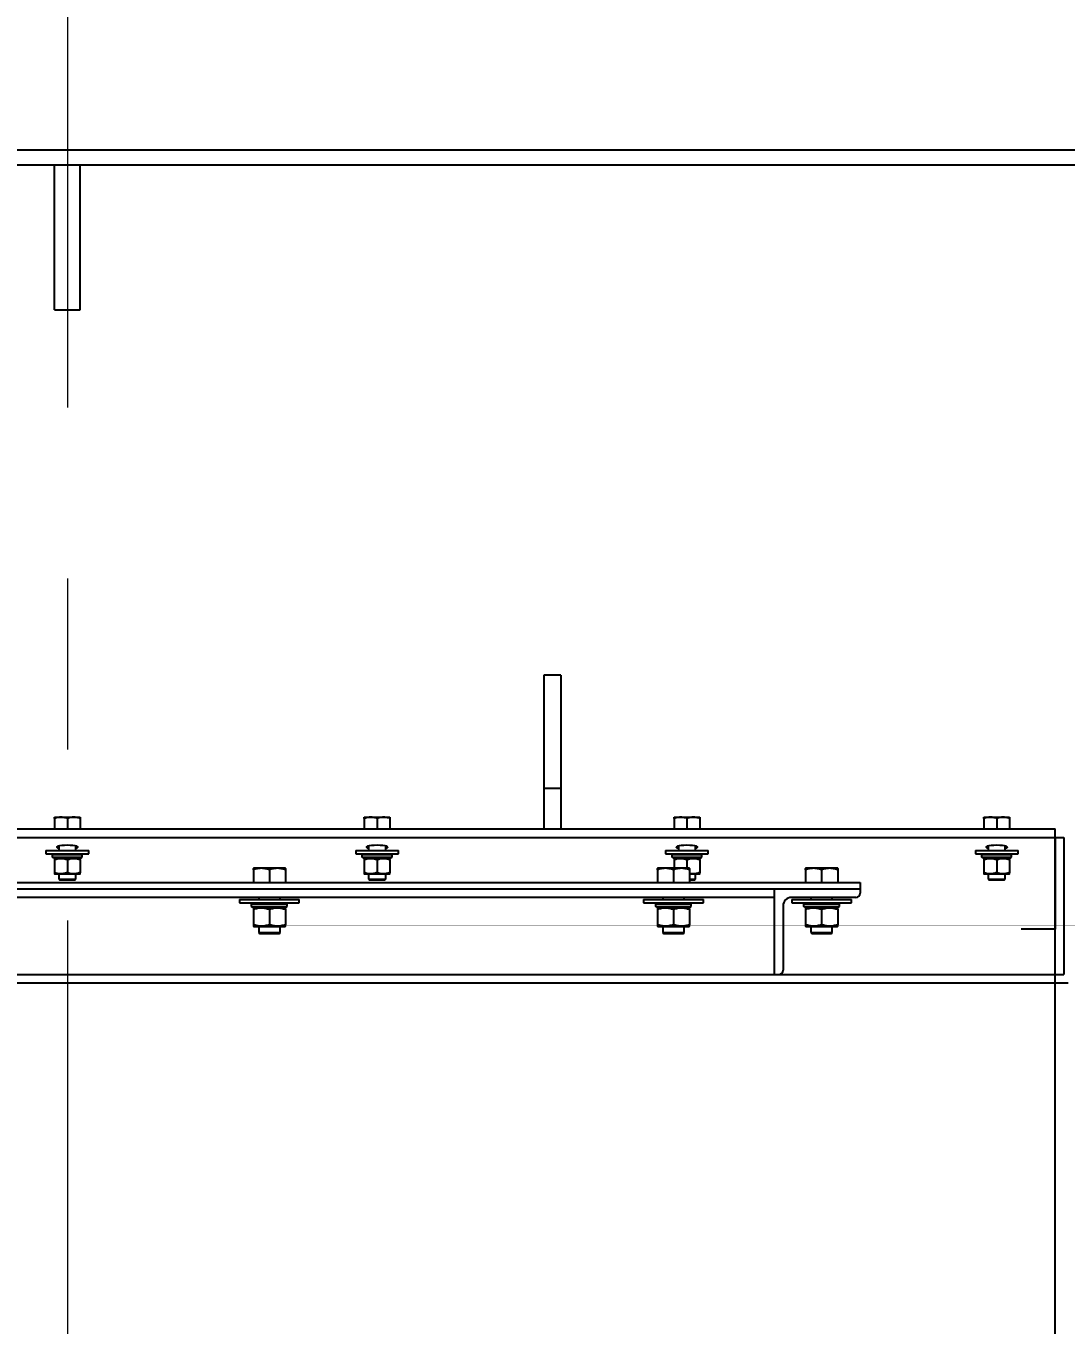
# Model space of a CAD drawing. Header units: millimetres. Extents: x 1293 to 41893, y 1011 to 26911.
# Drawn here: x 24500 to 25014, y 8007 to 8650 of the extents above; entities that cross this region are included whole.
import ezdxf

# ---------------------------------------------------------------- set-up
doc = ezdxf.new("R2010")
doc.units = ezdxf.units.MM
doc.header["$LTSCALE"] = 50
doc.linetypes.add('CENTERX2', pattern=[20.32, 12.7, -2.54, 2.54, -2.54])
doc.layers.add('CAPA_1', color=7, linetype='Continuous')
doc.styles.add('SLDTEXTSTYLE0', font='TXT', dxfattribs={"width": 0.75})
doc.dimstyles.new('SLDDIMSTYLE0', dxfattribs={"dimtxt": 100, "dimasz": 100, "dimexe": 0, "dimexo": 0.0625, "dimgap": 25, "dimtad": 2, "dimdec": 0, "dimlfac": 1.5, "dimrnd": 1e-09, "dimzin": 12, "dimdsep": 46, "dimtxsty": 'SLDTEXTSTYLE0', "dimsah": 1, "dimcen": 0.09, "dimadec": 0, "dimazin": 3, "dimtfac": 1, "dimtdec": 0, "dimtofl": 0, "dimtmove": 0, "dimatfit": 3, "dimfxl": 1, "dimfrac": 2, "dimtolj": 1, "dimtzin": 12, "dimarcsym": 0})

# ---------------------------------------------------------------- blocks, each defined once
blk = doc.blocks.new('_D_28')
at = {"layer": 'CAPA_1', "transparency": 16777216}
for p, q in [((23097.89, 7144.96), (23097.89, 9212.28)), ((25942.46, 7144.96), (25942.46, 9212.28)), ((25942.46, 9162.28), (23097.89, 9162.28))]:
    blk.add_line(p, q, dxfattribs=at)
for points in [[(23097.89, 9162.28), (23197.89, 9146.89), (23197.89, 9177.66)], [(25942.46, 9162.28), (25842.46, 9177.66), (25842.46, 9146.89)]]:
    blk.add_solid(points, dxfattribs=at)
at = {"layer": 'CAPA_1', "transparency": 16777216, "insert": (24372.4, 9291.18), "char_height": 100, "attachment_point": 1, "style": 'SLDTEXTSTYLE0'}
blk.add_mtext('4267', dxfattribs=at)

msp = doc.modelspace()

# ---------------------------------------------------------------- linework, layer by layer
at = {"color": 7, "linetype": 'Continuous', "lineweight": 25}
for p, q in [((23539.3220298, 8588.4128505), (25504.3806965, 8588.4128505)), ((23546.7726965, 8580.9621838), (25496.9300298, 8580.9621838)), ((24513.8260298, 8509.2545872), (24513.8260298, 8580.9621838)), ((24526.5260298, 8509.2545872), (24526.5260298, 8580.9621838)), ((24513.8260298, 8509.2545872), (24526.5260298, 8509.2545872)), ((24764.4093631, 8328.4602403), (24755.9426964, 8328.4602403)), ((24755.9426964, 8328.4602403), (24755.9426964, 8252.2602403)), ((24764.4093631, 8328.4602403), (24764.4093631, 8252.2602403)), ((24764.4093631, 8272.2602403), (24755.9426964, 8272.2602403)), ((24513.8260298, 8258.0819203), (24526.5260298, 8258.0819203)), ((24513.8260298, 8257.5148853), (24513.8260298, 8252.2602403)), ((24520.1760298, 8257.5148853), (24520.1760298, 8252.2602403)), ((24526.5260298, 8257.5148853), (24526.5260298, 8252.2602403)), ((24667.1593631, 8258.0819203), (24679.8593631, 8258.0819203)), ((24667.1593631, 8257.5148853), (24667.1593631, 8252.2602403)), ((24673.5093631, 8257.5148853), (24673.5093631, 8252.2602403)), ((24679.8593631, 8257.5148853), (24679.8593631, 8252.2602403)), ((24820.4926964, 8258.0819203), (24833.1926964, 8258.0819203)), ((24820.4926964, 8257.5148853), (24820.4926964, 8252.2602403)), ((24826.8426964, 8257.5148853), (24826.8426964, 8252.2602403)), ((24833.1926964, 8257.5148853), (24833.1926964, 8252.2602403)), ((24973.8260298, 8258.0819203), (24986.5260298, 8258.0819203)), ((24973.8260298, 8257.5148853), (24973.8260298, 8252.2602403)), ((24980.1760298, 8257.5148853), (24980.1760298, 8252.2602403)), ((24986.5260298, 8257.5148853), (24986.5260298, 8252.2602403)), ((24031.1760298, 8252.2602403), (25009.1760298, 8252.2602403)), ((25009.1760298, 7831.1769069), (25009.1760298, 8252.2602403)), ((24026.9426964, 8248.0269069), (25013.4093631, 8248.0269069)), ((24515.9426964, 8243.8267995), (24515.9426964, 8241.6769069)), ((24524.4093631, 8241.6769069), (24524.4093631, 8243.8267995)), ((24669.2760298, 8243.8267995), (24669.2760298, 8241.6769069)), ((24677.7426964, 8241.6769069), (24677.7426964, 8243.8267995)), ((24822.6093631, 8243.8267995), (24822.6093631, 8241.6769069)), ((24831.0760298, 8241.6769069), (24831.0760298, 8243.8267995)), ((24975.9426964, 8243.8267995), (24975.9426964, 8241.6769069)), ((24984.4093631, 8241.6769069), (24984.4093631, 8243.8267995)), ((25013.4093631, 8248.0269069), (25013.4093631, 8180.2935736)), ((24509.5926964, 8241.6769069), (24509.5926964, 8239.9835736)), ((24509.5926964, 8241.6769069), (24530.7593631, 8241.6769069)), ((24509.5926964, 8239.9835736), (24530.7593631, 8239.9835736)), ((24512.8100298, 8239.4544069), (24513.3391964, 8239.9835736)), ((24527.5420298, 8239.4544069), (24512.8100298, 8239.4544069)), ((24512.8100298, 8238.2606069), (24512.8100298, 8239.4544069)), ((24513.3391964, 8237.7314403), (24512.8100298, 8238.2606069)), ((24512.8100298, 8238.2606069), (24527.5420298, 8238.2606069)), ((24527.0128631, 8237.7314403), (24513.3391964, 8237.7314403)), ((24513.8733511, 8237.7314403), (24513.8260298, 8237.7041193)), ((24513.8260298, 8237.1368981), (24513.8260298, 8230.6043825)), ((24520.1760298, 8237.1370843), (24520.1760298, 8230.6041962)), ((24526.5260298, 8237.7041193), (24526.4787084, 8237.7314403)), ((24526.5260298, 8237.1368981), (24526.5260298, 8230.6043825)), ((24527.5420298, 8239.4544069), (24527.0128631, 8239.9835736)), ((24527.0128631, 8237.7314403), (24527.5420298, 8238.2606069)), ((24527.5420298, 8238.2606069), (24527.5420298, 8239.4544069)), ((24530.7593631, 8239.9835736), (24530.7593631, 8241.6769069)), ((24662.9260298, 8241.6769069), (24662.9260298, 8239.9835736)), ((24662.9260298, 8241.6769069), (24684.0926964, 8241.6769069)), ((24662.9260298, 8239.9835736), (24684.0926964, 8239.9835736)), ((24666.1433631, 8239.4544069), (24666.6725298, 8239.9835736)), ((24680.8753631, 8239.4544069), (24666.1433631, 8239.4544069)), ((24666.1433631, 8238.2606069), (24666.1433631, 8239.4544069)), ((24666.6725298, 8237.7314403), (24666.1433631, 8238.2606069)), ((24666.1433631, 8238.2606069), (24680.8753631, 8238.2606069)), ((24680.3461964, 8237.7314403), (24666.6725298, 8237.7314403)), ((24667.2066844, 8237.7314403), (24667.1593631, 8237.7041193)), ((24667.1593631, 8237.1368981), (24667.1593631, 8230.6043825)), ((24673.5093631, 8237.1370843), (24673.5093631, 8230.6041962)), ((24679.8593631, 8237.7041193), (24679.8120418, 8237.7314403)), ((24679.8593631, 8237.1368981), (24679.8593631, 8230.6043825)), ((24680.8753631, 8239.4544069), (24680.3461964, 8239.9835736)), ((24680.3461964, 8237.7314403), (24680.8753631, 8238.2606069)), ((24680.8753631, 8238.2606069), (24680.8753631, 8239.4544069)), ((24684.0926964, 8239.9835736), (24684.0926964, 8241.6769069)), ((24816.2593631, 8241.6769069), (24816.2593631, 8239.9835736)), ((24816.2593631, 8241.6769069), (24837.4260298, 8241.6769069)), ((24816.2593631, 8239.9835736), (24837.4260298, 8239.9835736)), ((24819.4766964, 8239.4544069), (24820.0058631, 8239.9835736)), ((24834.2086964, 8239.4544069), (24819.4766964, 8239.4544069)), ((24819.4766964, 8238.2606069), (24819.4766964, 8239.4544069)), ((24819.4766964, 8238.2606069), (24834.2086964, 8238.2606069)), ((24820.0058631, 8237.7314403), (24819.4766964, 8238.2606069)), ((24833.6795298, 8237.7314403), (24820.0058631, 8237.7314403)), ((24820.5400178, 8237.7314403), (24820.4926964, 8237.7041193)), ((24820.4926964, 8237.1368981), (24820.4926964, 8232.9139069)), ((24826.8426964, 8237.1370843), (24826.8426964, 8232.9139069)), ((24833.1926964, 8237.7041193), (24833.1453751, 8237.7314403)), ((24833.1926964, 8237.1368981), (24833.1926964, 8230.6043825)), ((24834.2086964, 8239.4544069), (24833.6795298, 8239.9835736)), ((24833.6795298, 8237.7314403), (24834.2086964, 8238.2606069)), ((24834.2086964, 8238.2606069), (24834.2086964, 8239.4544069)), ((24837.4260298, 8239.9835736), (24837.4260298, 8241.6769069)), ((24969.5926964, 8241.6769069), (24969.5926964, 8239.9835736)), ((24969.5926964, 8241.6769069), (24990.7593631, 8241.6769069)), ((24969.5926964, 8239.9835736), (24990.7593631, 8239.9835736)), ((24972.8100298, 8239.4544069), (24973.3391964, 8239.9835736)), ((24987.5420298, 8239.4544069), (24972.8100298, 8239.4544069)), ((24972.8100298, 8238.2606069), (24972.8100298, 8239.4544069)), ((24973.3391964, 8237.7314403), (24972.8100298, 8238.2606069)), ((24972.8100298, 8238.2606069), (24987.5420298, 8238.2606069)), ((24987.0128631, 8237.7314403), (24973.3391964, 8237.7314403)), ((24973.8733511, 8237.7314403), (24973.8260298, 8237.7041193)), ((24973.8260298, 8237.1368981), (24973.8260298, 8230.6043825)), ((24980.1760298, 8237.1370843), (24980.1760298, 8230.6041962)), ((24986.5260298, 8237.7041193), (24986.4787084, 8237.7314403)), ((24986.5260298, 8237.1368981), (24986.5260298, 8230.6043825)), ((24987.5420298, 8239.4544069), (24987.0128631, 8239.9835736)), ((24987.0128631, 8237.7314403), (24987.5420298, 8238.2606069)), ((24987.5420298, 8238.2606069), (24987.5420298, 8239.4544069)), ((24990.7593631, 8239.9835736), (24990.7593631, 8241.6769069)), ((24612.4837942, 8232.9139069), (24612.2385298, 8232.7723034)), ((24612.2385298, 8232.0633545), (24612.2385298, 8225.8019069)), ((24627.8682653, 8232.9139069), (24612.4837942, 8232.9139069)), ((24620.1760298, 8232.0633545), (24620.1760298, 8225.8019069)), ((24628.1135298, 8232.7723034), (24627.8682653, 8232.9139069)), ((24628.1135298, 8232.0633545), (24628.1135298, 8225.8019069)), ((24812.4837942, 8232.9139069), (24812.2385298, 8232.7723034)), ((24812.2385298, 8232.0633545), (24812.2385298, 8225.8019069)), ((24827.8682653, 8232.9139069), (24812.4837942, 8232.9139069)), ((24820.1760298, 8232.0633545), (24820.1760298, 8225.8019069)), ((24828.1135298, 8232.7723034), (24827.8682653, 8232.9139069)), ((24828.1135298, 8232.0633545), (24828.1135298, 8225.8019069)), ((24885.8171276, 8232.9139069), (24885.5718631, 8232.7723034)), ((24885.5718631, 8232.0633545), (24885.5718631, 8225.8019069)), ((24901.2015986, 8232.9139069), (24885.8171276, 8232.9139069)), ((24893.5093631, 8232.0633545), (24893.5093631, 8225.8019069)), ((24901.4468631, 8232.7723034), (24901.2015986, 8232.9139069)), ((24901.4468631, 8232.0633545), (24901.4468631, 8225.8019069)), ((24127.8426964, 8225.8019069), (24912.5093631, 8225.8019069)), ((24513.8260298, 8230.0371613), (24513.8733511, 8230.0098403)), ((24513.8733511, 8230.0098403), (24526.4787084, 8230.0098403)), ((24515.9426964, 8230.0098403), (24515.9426964, 8227.3902536)), ((24515.9426964, 8227.3902536), (24516.4718631, 8226.8610869)), ((24515.9426964, 8227.3902536), (24524.4093631, 8227.3902536)), ((24523.8801964, 8226.8610869), (24516.4718631, 8226.8610869)), ((24523.8801964, 8226.8610869), (24524.4093631, 8227.3902536)), ((24524.4093631, 8227.3902536), (24524.4093631, 8230.0098403)), ((24667.1593631, 8230.0371613), (24667.2066844, 8230.0098403)), ((24667.2066844, 8230.0098403), (24679.8120418, 8230.0098403)), ((24669.2760298, 8230.0098403), (24669.2760298, 8227.3902536)), ((24669.2760298, 8227.3902536), (24669.8051964, 8226.8610869)), ((24669.2760298, 8227.3902536), (24677.7426964, 8227.3902536)), ((24677.2135298, 8226.8610869), (24669.8051964, 8226.8610869)), ((24677.2135298, 8226.8610869), (24677.7426964, 8227.3902536)), ((24677.7426964, 8227.3902536), (24677.7426964, 8230.0098403)), ((24828.1135298, 8230.0098403), (24833.1453751, 8230.0098403)), ((24828.1135298, 8227.3902536), (24831.0760298, 8227.3902536)), ((24830.5468631, 8226.8610869), (24828.1135298, 8226.8610869)), ((24830.5468631, 8226.8610869), (24831.0760298, 8227.3902536)), ((24831.0760298, 8227.3902536), (24831.0760298, 8230.0098403)), ((24912.5093631, 8225.8019069), (24912.5093631, 8220.5068536)), ((24973.8260298, 8230.0371613), (24973.8733511, 8230.0098403)), ((24973.8733511, 8230.0098403), (24986.4787084, 8230.0098403)), ((24975.9426964, 8230.0098403), (24975.9426964, 8227.3902536)), ((24975.9426964, 8227.3902536), (24976.4718631, 8226.8610869)), ((24975.9426964, 8227.3902536), (24984.4093631, 8227.3902536)), ((24983.8801964, 8226.8610869), (24976.4718631, 8226.8610869)), ((24983.8801964, 8226.8610869), (24984.4093631, 8227.3902536)), ((24984.4093631, 8227.3902536), (24984.4093631, 8230.0098403)), ((24127.8426964, 8222.6269069), (24912.5093631, 8222.6269069)), ((24870.1760298, 8218.3935736), (24170.1760298, 8218.3935736)), ((24605.3593631, 8217.3352403), (24605.3593631, 8215.6419069)), ((24605.3593631, 8217.3352403), (24634.9926964, 8217.3352403)), ((24614.8843631, 8218.3935736), (24614.8843631, 8217.3352403)), ((24625.4676964, 8217.3352403), (24625.4676964, 8218.3935736)), ((24634.9926964, 8215.6419069), (24634.9926964, 8217.3352403)), ((24805.3593631, 8217.3352403), (24805.3593631, 8215.6419069)), ((24805.3593631, 8217.3352403), (24834.9926964, 8217.3352403)), ((24814.8843631, 8218.3935736), (24814.8843631, 8217.3352403)), ((24825.4676964, 8217.3352403), (24825.4676964, 8218.3935736)), ((24834.9926964, 8215.6419069), (24834.9926964, 8217.3352403)), ((24870.1760298, 8180.2935736), (24870.1760298, 8222.6269069)), ((24910.3960831, 8218.3935736), (24878.6426964, 8218.3935736)), ((24878.6926964, 8217.3352403), (24878.6926964, 8215.6419069)), ((24878.6926964, 8217.3352403), (24908.3260298, 8217.3352403)), ((24888.2176964, 8218.3935736), (24888.2176964, 8217.3352403)), ((24898.8010298, 8217.3352403), (24898.8010298, 8218.3935736)), ((24908.3260298, 8215.6419069), (24908.3260298, 8217.3352403)), ((24605.3593631, 8215.6419069), (24634.9926964, 8215.6419069)), ((24611.3833631, 8215.1127403), (24611.9125298, 8215.6419069)), ((24628.9686964, 8215.1127403), (24611.3833631, 8215.1127403)), ((24611.3833631, 8213.8377403), (24611.3833631, 8215.1127403)), ((24611.3833631, 8213.8377403), (24628.9686964, 8213.8377403)), ((24611.9125298, 8213.3085736), (24611.3833631, 8213.8377403)), ((24628.4395298, 8213.3085736), (24611.9125298, 8213.3085736)), ((24612.3662844, 8213.3085736), (24612.2385298, 8213.2348144)), ((24612.2385298, 8212.5270081), (24612.2385298, 8204.8297224)), ((24620.1760298, 8212.5235766), (24620.1760298, 8204.8331539)), ((24628.1135298, 8213.2348144), (24627.9857751, 8213.3085736)), ((24628.1135298, 8212.5270081), (24628.1135298, 8204.8297224)), ((24628.9686964, 8215.1127403), (24628.4395298, 8215.6419069)), ((24628.4395298, 8213.3085736), (24628.9686964, 8213.8377403)), ((24628.9686964, 8213.8377403), (24628.9686964, 8215.1127403)), ((24805.3593631, 8215.6419069), (24834.9926964, 8215.6419069)), ((24811.3833631, 8215.1127403), (24811.9125298, 8215.6419069)), ((24828.9686964, 8215.1127403), (24811.3833631, 8215.1127403)), ((24811.3833631, 8213.8377403), (24811.3833631, 8215.1127403)), ((24811.3833631, 8213.8377403), (24828.9686964, 8213.8377403)), ((24811.9125298, 8213.3085736), (24811.3833631, 8213.8377403)), ((24828.4395298, 8213.3085736), (24811.9125298, 8213.3085736)), ((24812.3662844, 8213.3085736), (24812.2385298, 8213.2348144)), ((24812.2385298, 8212.5270081), (24812.2385298, 8204.8297224)), ((24820.1760298, 8212.5235766), (24820.1760298, 8204.8331539)), ((24828.1135298, 8213.2348144), (24827.9857751, 8213.3085736)), ((24828.1135298, 8212.5270081), (24828.1135298, 8204.8297224)), ((24828.9686964, 8215.1127403), (24828.4395298, 8215.6419069)), ((24828.4395298, 8213.3085736), (24828.9686964, 8213.8377403)), ((24828.9686964, 8213.8377403), (24828.9686964, 8215.1127403)), ((24874.4093631, 8214.1602403), (24874.4093631, 8182.4068536)), ((24878.6926964, 8215.6419069), (24908.3260298, 8215.6419069)), ((24884.7166964, 8215.1127403), (24885.2458631, 8215.6419069)), ((24902.3020298, 8215.1127403), (24884.7166964, 8215.1127403)), ((24884.7166964, 8213.8377403), (24884.7166964, 8215.1127403)), ((24885.2458631, 8213.3085736), (24884.7166964, 8213.8377403)), ((24884.7166964, 8213.8377403), (24902.3020298, 8213.8377403)), ((24901.7728631, 8213.3085736), (24885.2458631, 8213.3085736)), ((24885.6996178, 8213.3085736), (24885.5718631, 8213.2348144)), ((24885.5718631, 8212.5270081), (24885.5718631, 8204.8297224)), ((24893.5093631, 8212.5235766), (24893.5093631, 8204.8331539)), ((24901.4468631, 8213.2348144), (24901.3191084, 8213.3085736)), ((24901.4468631, 8212.5270081), (24901.4468631, 8204.8297224)), ((24902.3020298, 8215.1127403), (24901.7728631, 8215.6419069)), ((24901.7728631, 8213.3085736), (24902.3020298, 8213.8377403)), ((24902.3020298, 8213.8377403), (24902.3020298, 8215.1127403)), ((24612.2385298, 8204.1219161), (24612.3662844, 8204.0481569)), ((24612.3662844, 8204.0481569), (24627.9857751, 8204.0481569)), ((24614.8843631, 8204.0481569), (24614.8843631, 8200.9310736)), ((24614.8843631, 8200.9310736), (24615.4135298, 8200.4019069)), ((24614.8843631, 8200.9310736), (24625.4676964, 8200.9310736)), ((24624.9385298, 8200.4019069), (24615.4135298, 8200.4019069)), ((24624.9385298, 8200.4019069), (24625.4676964, 8200.9310736)), ((24625.4676964, 8200.9310736), (24625.4676964, 8204.0481569)), ((24627.9857751, 8204.0481569), (24628.1135298, 8204.1219161)), ((24812.2385298, 8204.1219161), (24812.3662844, 8204.0481569)), ((24812.3662844, 8204.0481569), (24827.9857751, 8204.0481569)), ((24814.8843631, 8204.0481569), (24814.8843631, 8200.9310736)), ((24814.8843631, 8200.9310736), (24815.4135298, 8200.4019069)), ((24814.8843631, 8200.9310736), (24825.4676964, 8200.9310736)), ((24824.9385298, 8200.4019069), (24815.4135298, 8200.4019069)), ((24824.9385298, 8200.4019069), (24825.4676964, 8200.9310736)), ((24825.4676964, 8200.9310736), (24825.4676964, 8204.0481569)), ((24827.9857751, 8204.0481569), (24828.1135298, 8204.1219161)), ((24885.5718631, 8204.1219161), (24885.6996178, 8204.0481569)), ((24885.6996178, 8204.0481569), (24901.3191084, 8204.0481569)), ((24888.2176964, 8204.0481569), (24888.2176964, 8200.9310736)), ((24888.2176964, 8200.9310736), (24888.7468631, 8200.4019069)), ((24888.2176964, 8200.9310736), (24898.8010298, 8200.9310736)), ((24898.2718631, 8200.4019069), (24888.7468631, 8200.4019069)), ((24898.2718631, 8200.4019069), (24898.8010298, 8200.9310736)), ((24898.8010298, 8200.9310736), (24898.8010298, 8204.0481569)), ((24901.3191084, 8204.0481569), (24901.4468631, 8204.1219161)), ((24026.9426964, 8180.2935736), (25013.4093631, 8180.2935736)), ((24024.8260298, 8176.0602403), (25015.5260298, 8176.0602403))]:
    msp.add_line(p, q, dxfattribs=at)
at = {"color": 7, "linetype": 'CENTERX2'}
msp.add_line((25009.1760298, 8248.0269069), (25009.1760298, 8202.6935736), dxfattribs=at)
at = {"color": 7, "linetype": 'Continuous'}
msp.add_line((25009.1760298, 8202.6935736), (24992.2426964, 8202.6935736), dxfattribs=at)
at = {"color": 7, "linetype": 'Continuous', "lineweight": 25}
for centre, radius, start, end in [((24878.6426964, 8214.1602403), 4.2333333, 90, 180), ((24910.3960831, 8220.5068536), 2.11328, 270, 0), ((24872.2960831, 8182.4068536), 2.11328, 270, 0)]:
    msp.add_arc(centre, radius, start, end, dxfattribs=at)
for centre, start_param, end_param in [((24520.1760298, 8243.2975942), 1.5707963268, 3.7850937624), ((24520.1760298, 8243.2975942), 5.6396841984, 7.853981634), ((24673.5093631, 8243.2975942), 1.5707963268, 3.7850937624), ((24673.5093631, 8243.2975942), 5.6396841984, 7.853981634), ((24826.8426964, 8243.2975942), 1.5707963268, 3.7850937624), ((24826.8426964, 8243.2975942), 5.6396841984, 7.853981634), ((24980.1760298, 8243.2975942), 1.5707963268, 3.7850937624), ((24980.1760298, 8243.2975942), 5.6396841984, 7.853981634)]:
    msp.add_ellipse(centre, major_axis=(5.2916667, 0), ratio=0.166678825, start_param=start_param, end_param=end_param, dxfattribs=at)
for points, knots in [([(24516.9557669, 8258.0819203), (24516.6004916, 8258.0672106), (24515.5405762, 8258.0233265), (24514.5106997, 8257.7179212), (24513.8260298, 8257.5148853)], [0, 0, 0, 0, 0.3351922062, 1, 1, 1, 1]), ([(24513.8260298, 8257.5148853), (24513.8260298, 8257.6310425), (24513.8260298, 8257.9540647), (24513.8260298, 8258.0320062), (24513.8260298, 8258.0819203)], [0, 0, 0, 0, 0.3595950484, 1, 1, 1, 1]), ([(24520.1760298, 8257.5148853), (24519.9781439, 8257.5791071), (24518.9592269, 8257.9097861), (24517.899892, 8258.0051097), (24517.0462926, 8258.0819203)], [0, 0, 0, 0, 0.1942119601, 1, 1, 1, 1]), ([(24523.3057669, 8258.0819203), (24522.9504916, 8258.0672106), (24521.8905762, 8258.0233265), (24520.8606997, 8257.7179212), (24520.1760298, 8257.5148853)], [0, 0, 0, 0, 0.3351922062, 1, 1, 1, 1]), ([(24526.5260298, 8257.5148853), (24526.3281439, 8257.5791071), (24525.3092269, 8257.9097861), (24524.249892, 8258.0051097), (24523.3962926, 8258.0819203)], [0, 0, 0, 0, 0.1942119601, 1, 1, 1, 1]), ([(24526.5260298, 8258.0819203), (24526.5260298, 8258.049525), (24526.5260298, 8257.9859449), (24526.5260298, 8257.6698994), (24526.5260298, 8257.5148853)], [0, 0, 0, 0, 0.5095195514, 1, 1, 1, 1]), ([(24670.2891003, 8258.0819203), (24669.9338249, 8258.0672106), (24668.8739096, 8258.0233265), (24667.844033, 8257.7179212), (24667.1593631, 8257.5148853)], [0, 0, 0, 0, 0.3351922062, 1, 1, 1, 1]), ([(24667.1593631, 8257.5148853), (24667.1593631, 8257.6310425), (24667.1593631, 8257.9540647), (24667.1593631, 8258.0320062), (24667.1593631, 8258.0819203)], [0, 0, 0, 0, 0.3595950484, 1, 1, 1, 1]), ([(24673.5093631, 8257.5148853), (24673.3114772, 8257.5791071), (24672.2925602, 8257.9097861), (24671.2332253, 8258.0051097), (24670.3796259, 8258.0819203)], [0, 0, 0, 0, 0.1942119601, 1, 1, 1, 1]), ([(24676.6391003, 8258.0819203), (24676.2838249, 8258.0672106), (24675.2239096, 8258.0233265), (24674.194033, 8257.7179212), (24673.5093631, 8257.5148853)], [0, 0, 0, 0, 0.3351922062, 1, 1, 1, 1]), ([(24679.8593631, 8257.5148853), (24679.6614772, 8257.5791071), (24678.6425602, 8257.9097861), (24677.5832253, 8258.0051097), (24676.7296259, 8258.0819203)], [0, 0, 0, 0, 0.19421196006, 1, 1, 1, 1]), ([(24679.8593631, 8258.0819203), (24679.8593631, 8258.049525), (24679.8593631, 8257.9859449), (24679.8593631, 8257.6698994), (24679.8593631, 8257.5148853)], [0, 0, 0, 0, 0.5095195514, 1, 1, 1, 1]), ([(24823.6224336, 8258.0819203), (24823.2671582, 8258.0672106), (24822.2072429, 8258.0233265), (24821.1773664, 8257.7179212), (24820.4926964, 8257.5148853)], [0, 0, 0, 0, 0.3351922062, 1, 1, 1, 1]), ([(24820.4926964, 8257.5148853), (24820.4926964, 8257.6310425), (24820.4926964, 8257.9540647), (24820.4926964, 8258.0320062), (24820.4926964, 8258.0819203)], [0, 0, 0, 0, 0.3595950484, 1, 1, 1, 1]), ([(24826.8426964, 8257.5148853), (24826.6448106, 8257.5791071), (24825.6258936, 8257.9097861), (24824.5665587, 8258.0051097), (24823.7129593, 8258.0819203)], [0, 0, 0, 0, 0.1942119601, 1, 1, 1, 1]), ([(24829.9724336, 8258.0819203), (24829.6171582, 8258.0672106), (24828.5572429, 8258.0233265), (24827.5273664, 8257.7179212), (24826.8426964, 8257.5148853)], [0, 0, 0, 0, 0.3351922062, 1, 1, 1, 1]), ([(24833.1926964, 8257.5148853), (24832.9948106, 8257.5791071), (24831.9758936, 8257.9097861), (24830.9165587, 8258.0051097), (24830.0629593, 8258.0819203)], [0, 0, 0, 0, 0.1942119601, 1, 1, 1, 1]), ([(24833.1926964, 8258.0819203), (24833.1926964, 8258.049525), (24833.1926964, 8257.9859449), (24833.1926964, 8257.6698994), (24833.1926964, 8257.5148853)], [0, 0, 0, 0, 0.5095195514, 1, 1, 1, 1]), ([(24976.9557669, 8258.0819203), (24976.6004916, 8258.0672106), (24975.5405762, 8258.0233265), (24974.5106997, 8257.7179212), (24973.8260298, 8257.5148853)], [0, 0, 0, 0, 0.3351922062, 1, 1, 1, 1]), ([(24973.8260298, 8257.5148853), (24973.8260298, 8257.6310425), (24973.8260298, 8257.9540647), (24973.8260298, 8258.0320062), (24973.8260298, 8258.0819203)], [0, 0, 0, 0, 0.3595950484, 1, 1, 1, 1]), ([(24980.1760298, 8257.5148853), (24979.9781439, 8257.5791071), (24978.9592269, 8257.9097861), (24977.899892, 8258.0051097), (24977.0462926, 8258.0819203)], [0, 0, 0, 0, 0.1942119601, 1, 1, 1, 1]), ([(24983.3057669, 8258.0819203), (24982.9504916, 8258.0672106), (24981.8905762, 8258.0233265), (24980.8606997, 8257.7179212), (24980.1760298, 8257.5148853)], [0, 0, 0, 0, 0.3351922062, 1, 1, 1, 1]), ([(24986.5260298, 8257.5148853), (24986.3281439, 8257.5791071), (24985.3092269, 8257.9097861), (24984.249892, 8258.0051097), (24983.3962926, 8258.0819203)], [0, 0, 0, 0, 0.1942119601, 1, 1, 1, 1]), ([(24986.5260298, 8258.0819203), (24986.5260298, 8258.049525), (24986.5260298, 8257.9859449), (24986.5260298, 8257.6698994), (24986.5260298, 8257.5148853)], [0, 0, 0, 0, 0.5095195514, 1, 1, 1, 1]), ([(24513.8260298, 8237.1368981), (24514.3771894, 8237.3007226), (24515.49146, 8237.631924), (24517.1423521, 8237.7531066), (24518.7204449, 8237.5753214), (24519.68788, 8237.2840529), (24520.1760298, 8237.1370843)], [0, 0, 0, 0, 0.26461767181, 0.53497333471, 0.76535622726, 1, 1, 1, 1]), ([(24513.8260298, 8237.6653969), (24513.8260298, 8237.6735626), (24513.8260298, 8237.6997928), (24513.8260298, 8237.4662116), (24513.8260298, 8237.219208), (24513.8260298, 8237.1368981)], [0, 0, 0, 0, 0.2315942222, 0.7439414361, 1, 1, 1, 1]), ([(24520.1760298, 8237.1370843), (24520.727171, 8237.3008769), (24521.8414059, 8237.632014), (24523.4922794, 8237.7530975), (24525.0703889, 8237.575221), (24526.0378615, 8237.2838954), (24526.5260298, 8237.1368981)], [0, 0, 0, 0, 0.2646061211, 0.5349506065, 0.7653448938, 1, 1, 1, 1]), ([(24526.5260298, 8237.1368981), (24526.5260298, 8237.219212), (24526.5260298, 8237.4621037), (24526.5260298, 8237.6970413), (24526.5260298, 8237.6716157), (24526.5260298, 8237.6632608)], [0, 0, 0, 0, 0.2560436476, 0.755532585, 1, 1, 1, 1]), ([(24667.1593631, 8237.1368981), (24667.7105227, 8237.3007226), (24668.8247933, 8237.631924), (24670.4756855, 8237.7531066), (24672.0537782, 8237.5753214), (24673.0212134, 8237.2840529), (24673.5093631, 8237.1370843)], [0, 0, 0, 0, 0.2646176718, 0.5349733347, 0.7653562273, 1, 1, 1, 1]), ([(24667.1593631, 8237.6653969), (24667.1593631, 8237.6735626), (24667.1593631, 8237.6997928), (24667.1593631, 8237.4662116), (24667.1593631, 8237.219208), (24667.1593631, 8237.1368981)], [0, 0, 0, 0, 0.2315942222, 0.7439414361, 1, 1, 1, 1]), ([(24673.5093631, 8237.1370843), (24674.0605044, 8237.3008769), (24675.1747392, 8237.632014), (24676.8256128, 8237.7530975), (24678.4037222, 8237.575221), (24679.3711948, 8237.2838954), (24679.8593631, 8237.1368981)], [0, 0, 0, 0, 0.2646061211, 0.5349506065, 0.7653448938, 1, 1, 1, 1]), ([(24679.8593631, 8237.1368981), (24679.8593631, 8237.219212), (24679.8593631, 8237.4621037), (24679.8593631, 8237.6970413), (24679.8593631, 8237.6716157), (24679.8593631, 8237.6632608)], [0, 0, 0, 0, 0.2560436476, 0.755532585, 1, 1, 1, 1]), ([(24820.4926964, 8237.1368981), (24821.0438561, 8237.3007226), (24822.1581267, 8237.631924), (24823.8090188, 8237.7531066), (24825.3871115, 8237.5753214), (24826.3545467, 8237.2840529), (24826.8426964, 8237.1370843)], [0, 0, 0, 0, 0.2646176718, 0.5349733347, 0.7653562273, 1, 1, 1, 1]), ([(24820.4926964, 8237.6653969), (24820.4926964, 8237.6735626), (24820.4926964, 8237.6997928), (24820.4926964, 8237.4662116), (24820.4926964, 8237.219208), (24820.4926964, 8237.1368981)], [0, 0, 0, 0, 0.2315942222, 0.7439414361, 1, 1, 1, 1]), ([(24826.8426964, 8237.1370843), (24827.3938377, 8237.3008769), (24828.5080726, 8237.632014), (24830.1589461, 8237.7530975), (24831.7370555, 8237.575221), (24832.7045281, 8237.2838954), (24833.1926964, 8237.1368981)], [0, 0, 0, 0, 0.2646061211, 0.5349506065, 0.7653448938, 1, 1, 1, 1]), ([(24833.1926964, 8237.1368981), (24833.1926964, 8237.219212), (24833.1926964, 8237.4621037), (24833.1926964, 8237.6970413), (24833.1926964, 8237.6716157), (24833.1926964, 8237.6632608)], [0, 0, 0, 0, 0.2560436476, 0.755532585, 1, 1, 1, 1]), ([(24973.8260298, 8237.1368981), (24974.3771894, 8237.3007226), (24975.49146, 8237.631924), (24977.1423521, 8237.7531066), (24978.7204449, 8237.5753214), (24979.68788, 8237.2840529), (24980.1760298, 8237.1370843)], [0, 0, 0, 0, 0.2646176718, 0.5349733347, 0.7653562273, 1, 1, 1, 1]), ([(24973.8260298, 8237.6653969), (24973.8260298, 8237.6735626), (24973.8260298, 8237.6997928), (24973.8260298, 8237.4662116), (24973.8260298, 8237.219208), (24973.8260298, 8237.1368981)], [0, 0, 0, 0, 0.2315942222, 0.7439414361, 1, 1, 1, 1]), ([(24980.1760298, 8237.1370843), (24980.727171, 8237.3008769), (24981.8414059, 8237.632014), (24983.4922794, 8237.7530975), (24985.0703889, 8237.575221), (24986.0378615, 8237.2838954), (24986.5260298, 8237.1368981)], [0, 0, 0, 0, 0.2646061211, 0.5349506065, 0.7653448938, 1, 1, 1, 1]), ([(24986.5260298, 8237.1368981), (24986.5260298, 8237.219212), (24986.5260298, 8237.4621037), (24986.5260298, 8237.6970413), (24986.5260298, 8237.6716157), (24986.5260298, 8237.6632608)], [0, 0, 0, 0, 0.2560436476, 0.755532585, 1, 1, 1, 1]), ([(24520.1760298, 8230.6041962), (24519.6248885, 8230.4404037), (24518.5106536, 8230.1092666), (24516.8597801, 8229.9881831), (24515.2816706, 8230.1660596), (24514.3141981, 8230.4573851), (24513.8260298, 8230.6043825)], [0, 0, 0, 0, 0.2646061211, 0.5349506065, 0.7653448938, 1, 1, 1, 1]), ([(24513.8260298, 8230.6043825), (24513.8260298, 8230.5220685), (24513.8260298, 8230.2791768), (24513.8260298, 8230.0442393), (24513.8260298, 8230.0696648), (24513.8260298, 8230.0780198)], [0, 0, 0, 0, 0.2560436476, 0.755532585, 1, 1, 1, 1]), ([(24526.5260298, 8230.6043825), (24525.9748701, 8230.440558), (24524.8605995, 8230.1093565), (24523.2097074, 8229.988174), (24521.6316147, 8230.1659592), (24520.6641795, 8230.4572276), (24520.1760298, 8230.6041962)], [0, 0, 0, 0, 0.2646176718, 0.5349733347, 0.7653562273, 1, 1, 1, 1]), ([(24526.5260298, 8230.0758836), (24526.5260298, 8230.067718), (24526.5260298, 8230.0414877), (24526.5260298, 8230.2750689), (24526.5260298, 8230.5220726), (24526.5260298, 8230.6043825)], [0, 0, 0, 0, 0.23159422222, 0.74394143611, 1, 1, 1, 1]), ([(24620.1760298, 8232.0633545), (24619.487104, 8232.2681229), (24618.094313, 8232.6821001), (24616.0307218, 8232.8335366), (24614.0580808, 8232.611243), (24612.8487406, 8232.2470963), (24612.2385298, 8232.0633545)], [0, 0, 0, 0, 0.2646074189, 0.5349529001, 0.765345785, 1, 1, 1, 1]), ([(24612.2385298, 8232.0633545), (24612.2385298, 8232.1679879), (24612.2385298, 8232.4728826), (24612.2385298, 8232.7648803), (24612.2385298, 8232.7320727), (24612.2385298, 8232.7214123)], [0, 0, 0, 0, 0.26074327434, 0.7597883742, 1, 1, 1, 1]), ([(24628.1135298, 8232.0633545), (24627.424604, 8232.2681229), (24626.031813, 8232.6821001), (24623.9682218, 8232.8335366), (24621.9955808, 8232.611243), (24620.7862406, 8232.2470963), (24620.1760298, 8232.0633545)], [0, 0, 0, 0, 0.2646074189, 0.5349529001, 0.765345785, 1, 1, 1, 1]), ([(24628.1135298, 8232.7241195), (24628.1135298, 8232.7345157), (24628.1135298, 8232.7683174), (24628.1135298, 8232.478007), (24628.1135298, 8232.1679825), (24628.1135298, 8232.0633545)], [0, 0, 0, 0, 0.2273687382, 0.7392501741, 1, 1, 1, 1]), ([(24673.5093631, 8230.6041962), (24672.9582218, 8230.4404037), (24671.843987, 8230.1092666), (24670.1931134, 8229.9881831), (24668.615004, 8230.1660596), (24667.6475314, 8230.4573851), (24667.1593631, 8230.6043825)], [0, 0, 0, 0, 0.2646061211, 0.5349506065, 0.7653448938, 1, 1, 1, 1]), ([(24667.1593631, 8230.6043825), (24667.1593631, 8230.5220685), (24667.1593631, 8230.2791768), (24667.1593631, 8230.0442393), (24667.1593631, 8230.0696648), (24667.1593631, 8230.0780198)], [0, 0, 0, 0, 0.2560436476, 0.755532585, 1, 1, 1, 1]), ([(24679.8593631, 8230.6043825), (24679.3082035, 8230.440558), (24678.1939329, 8230.1093565), (24676.5430407, 8229.988174), (24674.964948, 8230.1659592), (24673.9975128, 8230.4572276), (24673.5093631, 8230.6041962)], [0, 0, 0, 0, 0.2646176718, 0.5349733347, 0.7653562273, 1, 1, 1, 1]), ([(24679.8593631, 8230.0758836), (24679.8593631, 8230.067718), (24679.8593631, 8230.0414877), (24679.8593631, 8230.2750689), (24679.8593631, 8230.5220726), (24679.8593631, 8230.6043825)], [0, 0, 0, 0, 0.23159422222, 0.74394143611, 1, 1, 1, 1]), ([(24820.1760298, 8232.0633545), (24819.487104, 8232.2681229), (24818.094313, 8232.6821001), (24816.0307218, 8232.8335366), (24814.0580808, 8232.611243), (24812.8487406, 8232.2470963), (24812.2385298, 8232.0633545)], [0, 0, 0, 0, 0.26460741893, 0.53495290009, 0.765345785, 1, 1, 1, 1]), ([(24812.2385298, 8232.0633545), (24812.2385298, 8232.1679879), (24812.2385298, 8232.4728826), (24812.2385298, 8232.7648803), (24812.2385298, 8232.7320727), (24812.2385298, 8232.7214123)], [0, 0, 0, 0, 0.26074327434, 0.7597883742, 1, 1, 1, 1]), ([(24828.1135298, 8232.0633545), (24827.424604, 8232.2681229), (24826.031813, 8232.6821001), (24823.9682218, 8232.8335366), (24821.9955808, 8232.611243), (24820.7862406, 8232.2470963), (24820.1760298, 8232.0633545)], [0, 0, 0, 0, 0.2646074189, 0.5349529001, 0.765345785, 1, 1, 1, 1]), ([(24828.1135298, 8232.7241195), (24828.1135298, 8232.7345157), (24828.1135298, 8232.7683174), (24828.1135298, 8232.478007), (24828.1135298, 8232.1679825), (24828.1135298, 8232.0633545)], [0, 0, 0, 0, 0.2273687382, 0.7392501741, 1, 1, 1, 1]), ([(24833.1926964, 8230.6043825), (24832.6413592, 8230.4395158), (24831.5267293, 8230.1062074), (24829.8784399, 8230.0002924), (24828.728779, 8230.0925921), (24828.1805655, 8230.244349), (24828.1135298, 8230.2629059)], [0, 0, 0, 0, 0.3318288589, 0.6708531217, 0.9597517875, 1, 1, 1, 1]), ([(24833.1926964, 8230.0758836), (24833.1926964, 8230.067718), (24833.1926964, 8230.0414877), (24833.1926964, 8230.2750689), (24833.1926964, 8230.5220726), (24833.1926964, 8230.6043825)], [0, 0, 0, 0, 0.23159422222, 0.74394143611, 1, 1, 1, 1]), ([(24893.5093631, 8232.0633545), (24892.8204373, 8232.2681229), (24891.4276464, 8232.6821001), (24889.3640551, 8232.8335366), (24887.3914141, 8232.611243), (24886.1820739, 8232.2470963), (24885.5718631, 8232.0633545)], [0, 0, 0, 0, 0.26460741893, 0.53495290009, 0.765345785, 1, 1, 1, 1]), ([(24885.5718631, 8232.0633545), (24885.5718631, 8232.1679879), (24885.5718631, 8232.4728826), (24885.5718631, 8232.7648803), (24885.5718631, 8232.7320727), (24885.5718631, 8232.7214123)], [0, 0, 0, 0, 0.2607432743, 0.7597883742, 1, 1, 1, 1]), ([(24901.4468631, 8232.0633545), (24900.7579373, 8232.2681229), (24899.3651464, 8232.6821001), (24897.3015551, 8232.8335366), (24895.3289141, 8232.611243), (24894.1195739, 8232.2470963), (24893.5093631, 8232.0633545)], [0, 0, 0, 0, 0.2646074189, 0.5349529001, 0.765345785, 1, 1, 1, 1]), ([(24901.4468631, 8232.7241195), (24901.4468631, 8232.7345157), (24901.4468631, 8232.7683174), (24901.4468631, 8232.478007), (24901.4468631, 8232.1679825), (24901.4468631, 8232.0633545)], [0, 0, 0, 0, 0.22736873821, 0.73925017412, 1, 1, 1, 1]), ([(24980.1760298, 8230.6041962), (24979.6248885, 8230.4404037), (24978.5106536, 8230.1092666), (24976.8597801, 8229.9881831), (24975.2816706, 8230.1660596), (24974.3141981, 8230.4573851), (24973.8260298, 8230.6043825)], [0, 0, 0, 0, 0.2646061211, 0.5349506065, 0.7653448938, 1, 1, 1, 1]), ([(24973.8260298, 8230.6043825), (24973.8260298, 8230.5220685), (24973.8260298, 8230.2791768), (24973.8260298, 8230.0442393), (24973.8260298, 8230.0696648), (24973.8260298, 8230.0780198)], [0, 0, 0, 0, 0.2560436476, 0.755532585, 1, 1, 1, 1]), ([(24986.5260298, 8230.6043825), (24985.9748701, 8230.440558), (24984.8605995, 8230.1093565), (24983.2097074, 8229.988174), (24981.6316147, 8230.1659592), (24980.6641795, 8230.4572276), (24980.1760298, 8230.6041962)], [0, 0, 0, 0, 0.2646176718, 0.5349733347, 0.7653562273, 1, 1, 1, 1]), ([(24986.5260298, 8230.0758836), (24986.5260298, 8230.067718), (24986.5260298, 8230.0414877), (24986.5260298, 8230.2750689), (24986.5260298, 8230.5220726), (24986.5260298, 8230.6043825)], [0, 0, 0, 0, 0.2315942222, 0.7439414361, 1, 1, 1, 1]), ([(24612.2385298, 8212.5270081), (24612.9270453, 8212.7315798), (24614.319015, 8213.1451618), (24616.3821818, 8213.2960375), (24618.3552604, 8213.0728757), (24619.5654061, 8212.7077927), (24620.1760298, 8212.5235766)], [0, 0, 0, 0, 0.264433571, 0.5346044925, 0.7651675047, 1, 1, 1, 1]), ([(24612.2385298, 8213.1864996), (24612.2385298, 8213.196789), (24612.2385298, 8213.2300062), (24612.2385298, 8212.9389637), (24612.2385298, 8212.6302019), (24612.2385298, 8212.5270081)], [0, 0, 0, 0, 0.2300487055, 0.7426683061, 1, 1, 1, 1]), ([(24620.1760298, 8212.5235766), (24620.864883, 8212.7287376), (24622.2575113, 8213.1435037), (24624.3210201, 8213.296204), (24626.2937909, 8213.0747247), (24627.5032482, 8212.7106945), (24628.1135298, 8212.5270081)], [0, 0, 0, 0, 0.26460371574, 0.53493927979, 0.76533444477, 1, 1, 1, 1]), ([(24628.1135298, 8212.5270081), (24628.1135298, 8212.630207), (24628.1135298, 8212.9338352), (24628.1135298, 8213.2265648), (24628.1135298, 8213.1943507), (24628.1135298, 8213.1838144)], [0, 0, 0, 0, 0.2573252587, 0.7570936881, 1, 1, 1, 1]), ([(24812.2385298, 8212.5270081), (24812.9270453, 8212.7315798), (24814.319015, 8213.1451618), (24816.3821818, 8213.2960375), (24818.3552604, 8213.0728757), (24819.5654061, 8212.7077927), (24820.1760298, 8212.5235766)], [0, 0, 0, 0, 0.264433571, 0.5346044925, 0.7651675047, 1, 1, 1, 1]), ([(24812.2385298, 8213.1864996), (24812.2385298, 8213.196789), (24812.2385298, 8213.2300062), (24812.2385298, 8212.9389637), (24812.2385298, 8212.6302019), (24812.2385298, 8212.5270081)], [0, 0, 0, 0, 0.2300487055, 0.7426683061, 1, 1, 1, 1]), ([(24820.1760298, 8212.5235766), (24820.864883, 8212.7287376), (24822.2575113, 8213.1435037), (24824.3210201, 8213.296204), (24826.2937909, 8213.0747247), (24827.5032482, 8212.7106945), (24828.1135298, 8212.5270081)], [0, 0, 0, 0, 0.2646037157, 0.5349392798, 0.7653344448, 1, 1, 1, 1]), ([(24828.1135298, 8212.5270081), (24828.1135298, 8212.630207), (24828.1135298, 8212.9338352), (24828.1135298, 8213.2265648), (24828.1135298, 8213.1943507), (24828.1135298, 8213.1838144)], [0, 0, 0, 0, 0.25732525871, 0.75709368811, 1, 1, 1, 1]), ([(24885.5718631, 8212.5270081), (24886.2603787, 8212.7315798), (24887.6523483, 8213.1451618), (24889.7155151, 8213.2960375), (24891.6885937, 8213.0728757), (24892.8987394, 8212.7077927), (24893.5093631, 8212.5235766)], [0, 0, 0, 0, 0.264433571, 0.5346044925, 0.7651675047, 1, 1, 1, 1]), ([(24885.5718631, 8213.1864996), (24885.5718631, 8213.196789), (24885.5718631, 8213.2300062), (24885.5718631, 8212.9389637), (24885.5718631, 8212.6302019), (24885.5718631, 8212.5270081)], [0, 0, 0, 0, 0.2300487055, 0.7426683061, 1, 1, 1, 1]), ([(24893.5093631, 8212.5235766), (24894.1982163, 8212.7287376), (24895.5908447, 8213.1435037), (24897.6543534, 8213.296204), (24899.6271243, 8213.0747247), (24900.8365816, 8212.7106945), (24901.4468631, 8212.5270081)], [0, 0, 0, 0, 0.2646037157, 0.5349392798, 0.7653344448, 1, 1, 1, 1]), ([(24901.4468631, 8212.5270081), (24901.4468631, 8212.630207), (24901.4468631, 8212.9338352), (24901.4468631, 8213.2265648), (24901.4468631, 8213.1943507), (24901.4468631, 8213.1838144)], [0, 0, 0, 0, 0.2573252587, 0.7570936881, 1, 1, 1, 1]), ([(24620.1760298, 8204.8331539), (24619.4871766, 8204.627993), (24618.0945482, 8204.2132268), (24616.0310394, 8204.0605265), (24614.0582686, 8204.2820058), (24612.8488113, 8204.646036), (24612.2385298, 8204.8297224)], [0, 0, 0, 0, 0.2646037157, 0.5349392798, 0.7653344448, 1, 1, 1, 1]), ([(24612.2385298, 8204.8297224), (24612.2385298, 8204.7265236), (24612.2385298, 8204.4228954), (24612.2385298, 8204.1301657), (24612.2385298, 8204.1623799), (24612.2385298, 8204.1729161)], [0, 0, 0, 0, 0.25732525871, 0.75709368811, 1, 1, 1, 1]), ([(24628.1135298, 8204.8297224), (24627.4250142, 8204.6251507), (24626.0330445, 8204.2115688), (24623.9698778, 8204.060693), (24621.9967992, 8204.2838548), (24620.7866535, 8204.6489378), (24620.1760298, 8204.8331539)], [0, 0, 0, 0, 0.264433571, 0.5346044925, 0.7651675047, 1, 1, 1, 1]), ([(24628.1135298, 8204.1702309), (24628.1135298, 8204.1599416), (24628.1135298, 8204.1267243), (24628.1135298, 8204.4177668), (24628.1135298, 8204.7265286), (24628.1135298, 8204.8297224)], [0, 0, 0, 0, 0.2300487055, 0.7426683061, 1, 1, 1, 1]), ([(24820.1760298, 8204.8331539), (24819.4871766, 8204.627993), (24818.0945482, 8204.2132268), (24816.0310394, 8204.0605265), (24814.0582686, 8204.2820058), (24812.8488113, 8204.646036), (24812.2385298, 8204.8297224)], [0, 0, 0, 0, 0.2646037157, 0.5349392798, 0.7653344448, 1, 1, 1, 1]), ([(24812.2385298, 8204.8297224), (24812.2385298, 8204.7265236), (24812.2385298, 8204.4228954), (24812.2385298, 8204.1301657), (24812.2385298, 8204.1623799), (24812.2385298, 8204.1729161)], [0, 0, 0, 0, 0.25732525871, 0.75709368811, 1, 1, 1, 1]), ([(24828.1135298, 8204.8297224), (24827.4250142, 8204.6251507), (24826.0330445, 8204.2115688), (24823.9698778, 8204.060693), (24821.9967992, 8204.2838548), (24820.7866535, 8204.6489378), (24820.1760298, 8204.8331539)], [0, 0, 0, 0, 0.264433571, 0.5346044925, 0.7651675047, 1, 1, 1, 1]), ([(24828.1135298, 8204.1702309), (24828.1135298, 8204.1599416), (24828.1135298, 8204.1267243), (24828.1135298, 8204.4177668), (24828.1135298, 8204.7265286), (24828.1135298, 8204.8297224)], [0, 0, 0, 0, 0.2300487055, 0.7426683061, 1, 1, 1, 1]), ([(24893.5093631, 8204.8331539), (24892.8205099, 8204.627993), (24891.4278815, 8204.2132268), (24889.3643728, 8204.0605265), (24887.3916019, 8204.2820058), (24886.1821446, 8204.646036), (24885.5718631, 8204.8297224)], [0, 0, 0, 0, 0.26460371574, 0.53493927979, 0.76533444477, 1, 1, 1, 1]), ([(24885.5718631, 8204.8297224), (24885.5718631, 8204.7265236), (24885.5718631, 8204.4228954), (24885.5718631, 8204.1301657), (24885.5718631, 8204.1623799), (24885.5718631, 8204.1729161)], [0, 0, 0, 0, 0.2573252587, 0.7570936881, 1, 1, 1, 1]), ([(24901.4468631, 8204.8297224), (24900.7583475, 8204.6251507), (24899.3663779, 8204.2115688), (24897.3032111, 8204.060693), (24895.3301325, 8204.2838548), (24894.1199868, 8204.6489378), (24893.5093631, 8204.8331539)], [0, 0, 0, 0, 0.264433571, 0.5346044925, 0.7651675047, 1, 1, 1, 1]), ([(24901.4468631, 8204.1702309), (24901.4468631, 8204.1599416), (24901.4468631, 8204.1267243), (24901.4468631, 8204.4177668), (24901.4468631, 8204.7265286), (24901.4468631, 8204.8297224)], [0, 0, 0, 0, 0.2300487055, 0.7426683061, 1, 1, 1, 1])]:
    msp.add_open_spline(points, degree=3, knots=knots, dxfattribs=at)
at = {"layer": 'CAPA_1', "linetype": 'CENTERX2', "lineweight": 18, "ltscale": 0.666667}
msp.add_line((24520.1760298, 8884.2682552), (24520.1760298, 4783.8029069), dxfattribs=at)

# ---------------------------------------------------------------- dimensions: what is measured, and where the dimension line sits
at = {"layer": 'CAPA_1'}
dim = msp.add_linear_dim(base=(23097.8900298, 9162.2750488), p1=(25942.4620298, 7081.4622403), p2=(23097.8900298, 7081.4622403), dimstyle='SLDDIMSTYLE0', dxfattribs=at)
dim.commit()
dim.dimension.update_dxf_attribs({"geometry": '_D_28', "text_midpoint": (24520.1760298, 9162.2750488), "dimtype": 160})

doc.saveas('drawing.dxf')
